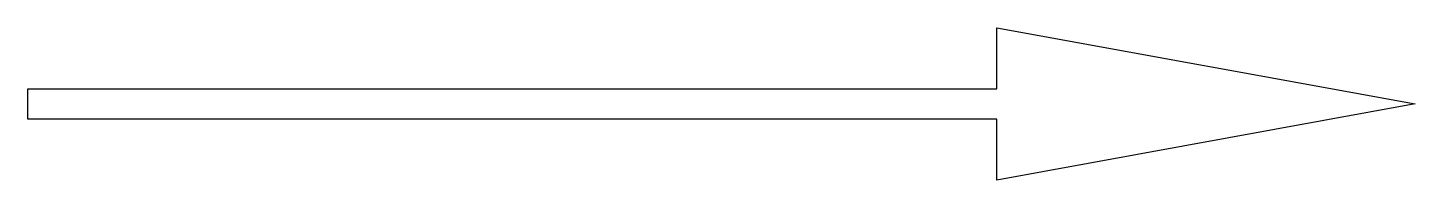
# Model space of a CAD drawing. Header units: metres. Extents: x 0 to 6.8, y -0.38 to 0.37.
import ezdxf

# ---------------------------------------------------------------- set-up
doc = ezdxf.new("R2010")
doc.units = ezdxf.units.M
doc.header["$LTSCALE"] = 0.2

msp = doc.modelspace()

# ---------------------------------------------------------------- linework, layer by layer
msp.add_lwpolyline([(0, 0.075), (4.75, 0.075), (4.75, 0.375), (6.8, 0), (4.75, -0.375), (4.75, -0.075), (0, -0.075)], close=True)

doc.saveas('drawing.dxf')
